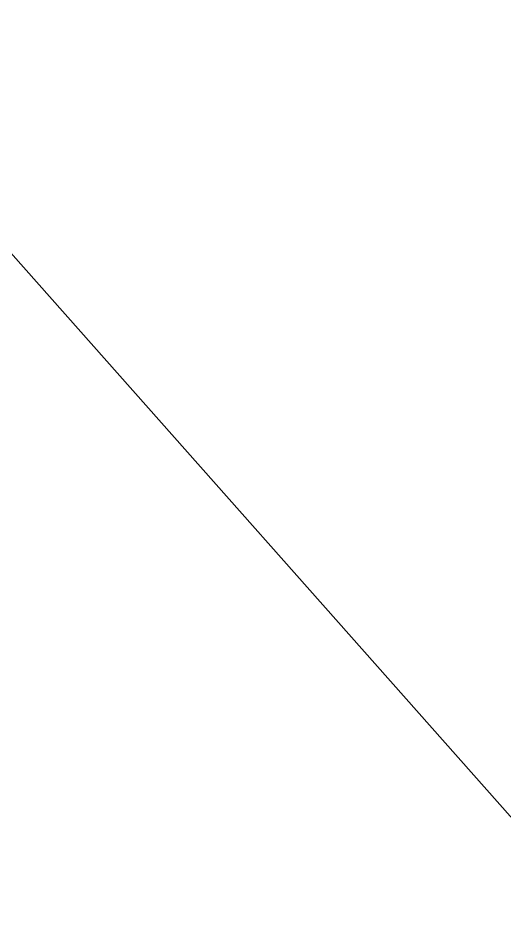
# Model space of a CAD drawing. Header units: millimetres. Extents: x -2 to 771, y -886 to 7.
# Drawn here: x 113.3 to 191.2, y -219.2 to -75 of the extents above; entities that cross this region are included whole.
import ezdxf

# ---------------------------------------------------------------- set-up
doc = ezdxf.new("R2010")
doc.units = ezdxf.units.MM
doc.layers.add('IQ_200_3D', color=1, linetype='Continuous')
doc.layers.add('IQ_204_2D', color=7, linetype='Continuous')

msp = doc.modelspace()

# ---------------------------------------------------------------- linework, layer by layer
at = {"layer": 'IQ_200_3D'}
for points, invisible_edges in [([(767.96, -60, 157), (-2.04, -825, 157), (-2.04, -60, 157), (57.96, 0, 157)], 13), ([(-2.04, -60, 190), (-2.04, -825, 190), (767.96, -60, 190), (57.96, 0, 190)], 14), ([(-2.04, -825, 157), (767.96, -60, 157), (767.96, -825, 157), (707.96, -885, 157)], 13), ([(767.96, -825, 190), (767.96, -60, 190), (-2.04, -825, 190), (707.96, -885, 190)], 14), ([(37.96, -80, 150), (43.81, -65.86, 150), (57.96, -60, 150), (727.96, -80, 150)], 15), ([(727.96, -80, 150), (57.96, -60, 150), (707.96, -60, 150)], 13), ([(727.96, -845, 150), (37.96, -845, 150), (37.96, -80, 150), (727.96, -80, 150)], 5)]:
    msp.add_3dface(points, dxfattribs=dict(at, invisible_edges=invisible_edges))
msp.add_3dface([(698.96, -777.1, 1570), (698.96, -63.9, 1570), (66.96, -63.9, 1570), (66.96, -777.1, 1570)], dxfattribs=at)
at = {"layer": 'IQ_204_2D'}
msp.add_line((69, -63.9), (701, -777.1), dxfattribs=at)

doc.saveas('drawing.dxf')
